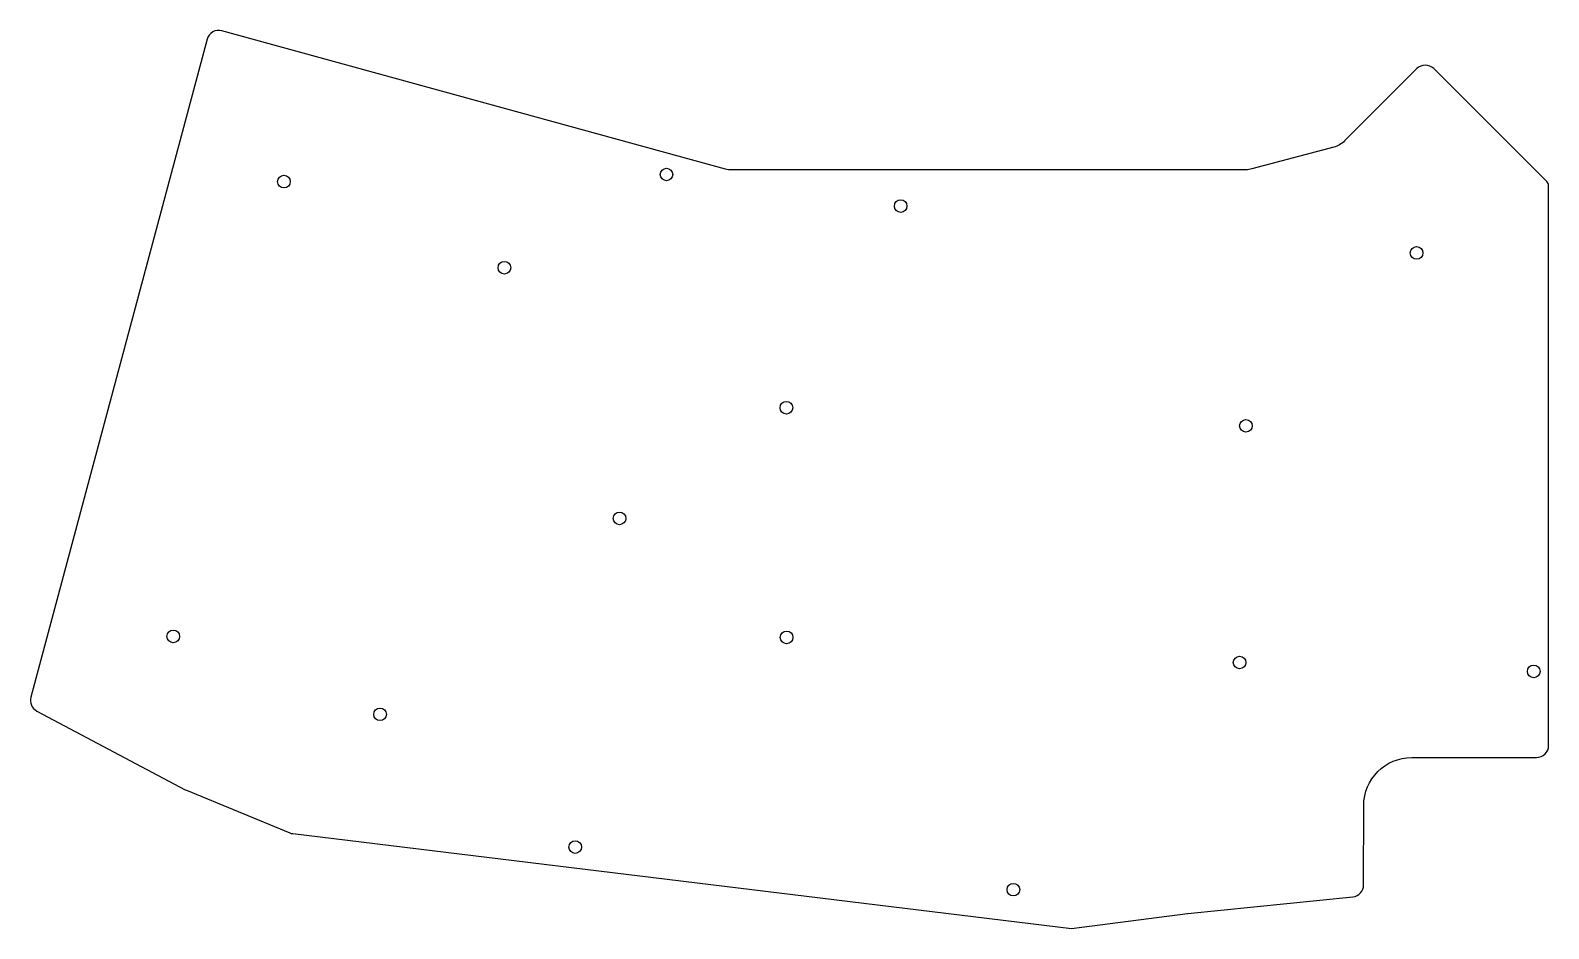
# Model space of a CAD drawing. Header units: millimetres. Extents: x -963 to -711, y -139 to 10.
import ezdxf

# ---------------------------------------------------------------- set-up
doc = ezdxf.new("R2010")
doc.units = ezdxf.units.MM
doc.layers.get('0').update_dxf_attribs({"linetype": 'CONTINUOUS'})

msp = doc.modelspace()

# ---------------------------------------------------------------- linework, layer by layer
msp.add_lwpolyline([(-919.93, -123.31, 0.067316), (-919.41, -123.45), (-789.96, -139.24), (-770.68, -136.74), (-770.62, -136.73), (-743.17, -133.96, 0.384863), (-741.37, -131.97), (-741.36, -118.79, -0.414019), (-733.36, -110.79), (-712.61, -110.79, 0.414228), (-710.61, -108.79), (-710.62, -15.72, 0.199041), (-710.92, -15.01), (-729.71, 3.75, 0.414232), (-732.53, 3.75), (-744.55, -8.28, -0.132415), (-746.35, -9.32), (-759.94, -12.93, -0.065002), (-760.97, -13.06), (-846.97, -13.05, -0.067175), (-847.5, -12.98), (-931.21, 10.04, 0.416131), (-933.67, 8.63), (-962.99, -100.77, 0.349512), (-962, -103.06), (-937.3, -116.16), (-937.12, -116.24)], format="xyb", close=True)
for centre in [(-920.91, -15.04), (-857.29, -13.85), (-818.35, -19.1), (-732.57, -26.89), (-884.24, -29.35), (-837.35, -52.64), (-760.94, -55.64), (-865.1, -71.04), (-939.31, -90.66), (-837.32, -90.81), (-761.99, -94.99), (-713.08, -96.47), (-904.91, -103.61), (-872.47, -125.68), (-799.61, -132.76)]:
    msp.add_circle(centre, 1.05)

doc.saveas('drawing.dxf')
